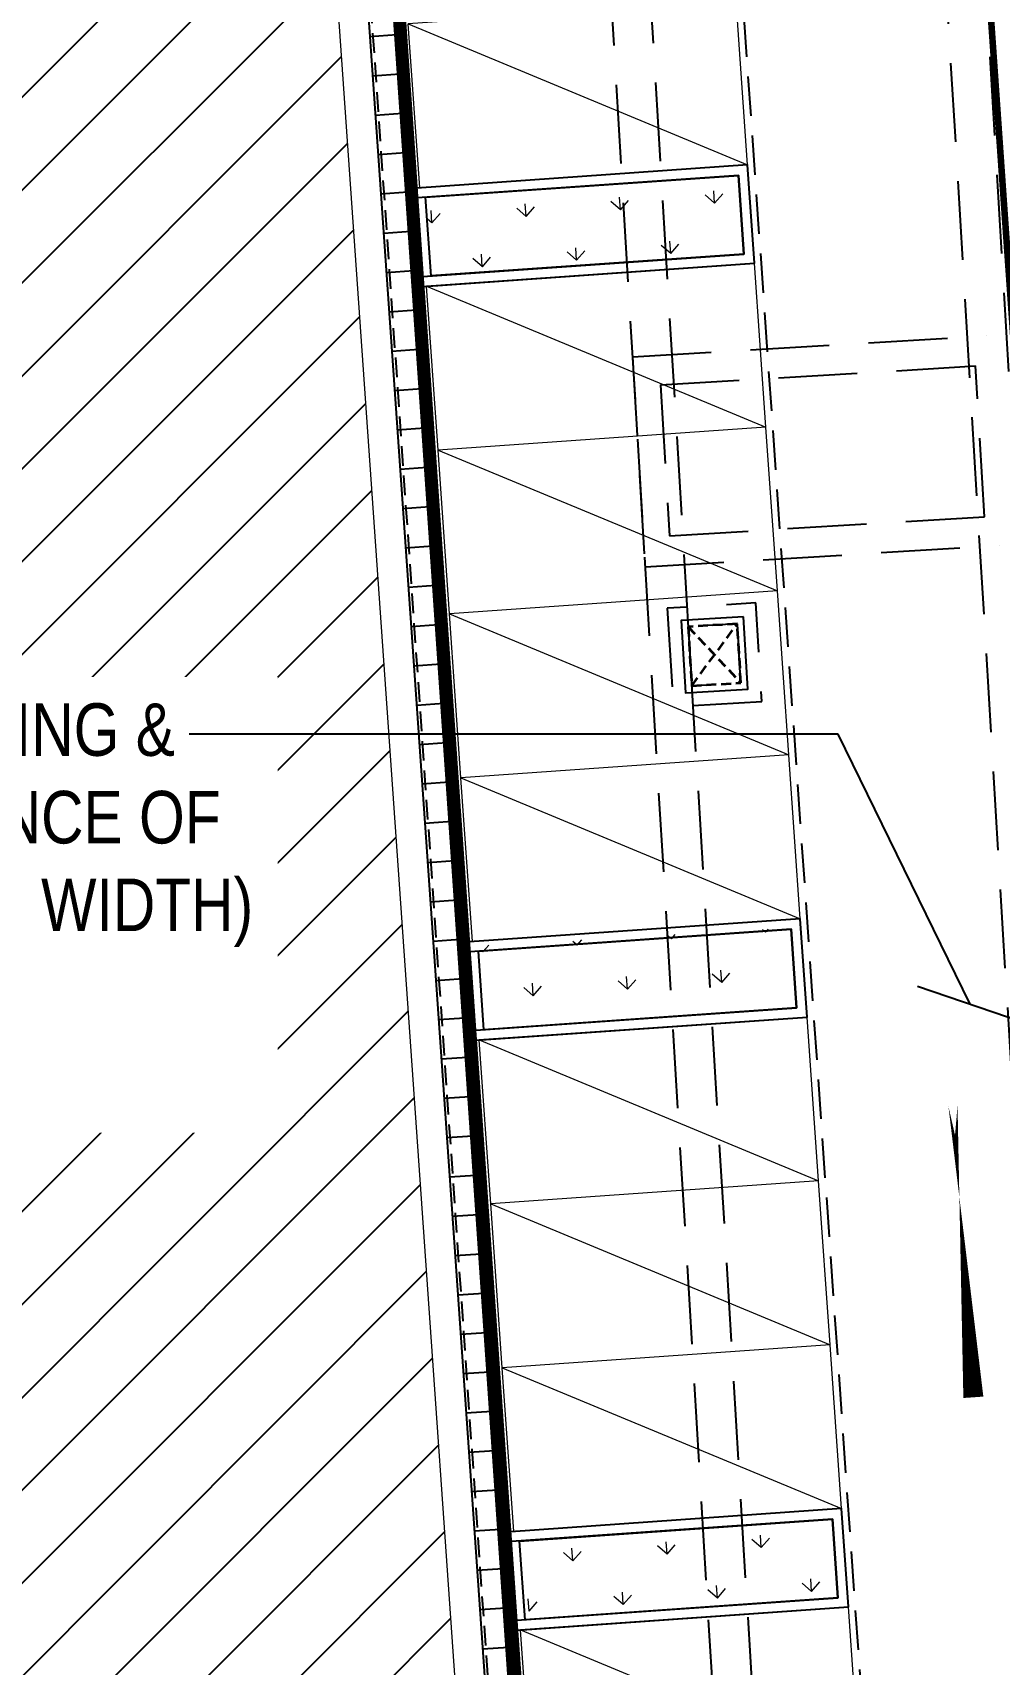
# Model space of a CAD drawing. Header units: millimetres. Extents: x 834681283 to 835686922, y 817551134 to 819407044.
# Drawn here: x 835203414 to 835218121, y 818118332 to 818143165 of the extents above; entities that cross this region are included whole.
import ezdxf
from ezdxf.xclip import XClip

# ---------------------------------------------------------------- set-up
doc = ezdxf.new("R2010")
doc.units = ezdxf.units.MM
doc.header["$LTSCALE"] = 1200
doc.header["$MEASUREMENT"] = 0
doc.header["$XCLIPFRAME"] = 0
for name, pattern in [('P01-MAGP-EVA-GREENERY$0$DASHED', [0.75, 0.5, -0.25]), ('P01-MAGP-EVA-GREENERY$0$DASHEDX2', [1.5, 1, -0.5]), ('P01-MAGP-EVA-GREENERY$0$HIDDEN', [0.375, 0.25, -0.125]), ('P01-MAGP-EVA-GREENERY$0$HIDDEN2', [0.1875, 0.125, -0.0625]), ('P01-MAGP-EVA-GREENERY$0$HIDDENX2', [0.75, 0.5, -0.25]), ('P01-MAGP-EVA-GREENERY$0$M_RM1104', [6, 4, -2]), ('SITE BOUNDARY$0$PHANTOM', [2.5, 1.25, -0.25, 0.25, -0.25, 0.25, -0.25])]:
    doc.linetypes.add(name, pattern=pattern)
doc.layers.get('Defpoints').update_dxf_attribs({"color": 15})
for name, color, linetype, lineweight in [('P01-MAAN-P-EVA$0$DW-TXT', 7, 'Continuous', 13), ('P01-MAGP-EVA-GREENERY$0$AR-CP_AR_BS_MI_', 8, 'Continuous', 5), ('P01-MAGP-EVA-GREENERY$0$AR-HATCH_AR_', 8, 'Continuous', 13), ('P01-MAGP-EVA-GREENERY$0$DR-FLD', 8, 'Continuous', 25), ('P01-MAGP-EVA-GREENERY$0$DR-PIT', 8, 'P01-MAGP-EVA-GREENERY$0$HIDDEN2', 35), ('P01-MAGP-EVA-GREENERY$0$RLP916', 4, 'Continuous', 0), ('SITE BOUNDARY$0$AR-SIMS_BL_400', 1, 'SITE BOUNDARY$0$PHANTOM', 140)]:
    doc.layers.add(name, color=color, linetype=linetype, lineweight=lineweight)
for name, color, linetype in [('P01-MAAN-P-EVA$0$HATCH', 9, 'Continuous'), ('P01-MAGP-EVA-GREENERY$0$0L_UTIL_MANHOLE COVER', 8, 'Continuous'), ('P01-MAGP-EVA-GREENERY$0$AR-FS-AR-EVA', 8, 'Continuous'), ('P01-MAGP-EVA-GREENERY$0$AR-LANDS_AR_MI_', 9, 'Continuous'), ('P01-MAGP-EVA-GREENERY$0$BOX-CULVERT', 8, 'P01-MAGP-EVA-GREENERY$0$DASHED'), ('P01-MAGP-EVA-GREENERY$0$MVA_MARKING', 254, 'Continuous'), ('P01-MAGP-EVA-GREENERY$0$SURFACE CHANNEL', 8, 'Continuous')]:
    doc.layers.add(name, color=color, linetype=linetype)
doc.layers.get('P01-MAGP-EVA-GREENERY$0$BOX-CULVERT').off()
doc.styles.add('P01-MAAN-P-EVA$0$ARIAL', font='arial.ttf', dxfattribs={"width": 0.8})
doc.linetypes.add('P01-MAGP-EVA-GREENERY$0$FENCELINE2', pattern='A,0.25,-0.1,[132,ltypeshp.shx,S=0.1,R=0,X=-0.1,Y=0],-0.1,1', length=1.45)
doc.dimstyles.new('P01-MAAN-P-EVA$0$DIM-500', dxfattribs={"dimscale": 400, "dimtxt": 2, "dimasz": 1, "dimexe": 1, "dimexo": 1, "dimgap": 1, "dimtad": 1, "dimdec": 0, "dimrnd": 0.1, "dimdsep": 46, "dimtxsty": 'P01-MAAN-P-EVA$0$ARIAL', "dimblk1": 'P01-MAAN-P-EVA$0$_OBLIQUE', "dimblk2": 'P01-MAAN-P-EVA$0$_OBLIQUE', "dimsah": 1, "dimcen": 5, "dimdle": 1, "dimclrd": 8, "dimclre": 8, "dimclrt": 4, "dimadec": 3, "dimazin": 2, "dimtfac": 1, "dimtdec": 0, "dimtix": 1, "dimtmove": 2, "dimatfit": 0, "dimldrblk": 'P01-MAAN-P-EVA$0$_OBLIQUE', "dimfxl": 1, "dimtolj": 1, "dimarcsym": 0})
pattern_1 = [(93.99896719781333, (-34875.21582424641, 10271.79212117195), (-766.7729180866883, 666.5697951775445), [190.5, -1246.3409792]), (48.99896719781343, (-34875.21582424641, 10271.79212117195), (-766.7729181779772, 666.5697952569036), [190.4999999999999, -825.5000000000007]), (138.9989671978134, (-34875.21582424641, 10271.79212117195), (-666.5697952569036, -766.7729181779772), [190.4999999999999, -825.5000000000002])]

# ---------------------------------------------------------------- blocks, each defined once
blk = doc.blocks.new('SITE BOUNDARY')
at = {"layer": 'SITE BOUNDARY$0$AR-SIMS_BL_400', "ltscale": 3, "const_width": 0.2}
for points in [[(835205.967713655, 818187.3215969054), (835227.4017731363, 818191.1423574201, 0.04919379695137301), (835256.6874020555, 818199.3961517689), (835258.8234410972, 818200.232073454), (835285.938085068, 818202.0513295376), (835285.9727178891, 818201.4156632093), (835309.2716431464, 818202.6718212748), (835309.2208451042, 818203.6140114499), (835336.548215934, 818205.4478256224), (835336.7910000669, 818204.998000004), (835338.0060000003, 818193.445), (835338.3870000002, 818177.043), (835337.6760000006, 818162.317), (835336.3740000002, 818150.7069999996), (835335.9430000004, 818146.5350000003), (835335.0780000007, 818138.0100000005), (835334.5610000003, 818125.5499999999), (835334.7450000006, 818110.3709999997), (835335.6156377018, 818097.3093875501), (835212.7614046936, 818088.7203368283)], [(835118.3382164289, 818191.3527021519), (835119.7278151001, 818191.4372147409, 0.3759908120438026), (835144.6618437314, 818176.3934268437), (835205.967713655, 818187.3215969054), (835212.7614046936, 818088.7203368283), (835125.9384592712, 818082.6503054047)]]:
    blk.add_lwpolyline(points, format="xyb", close=True, dxfattribs=at)
blk = doc.blocks.new('P01-MAAN-P-EVA$0$_OBLIQUE')
at = {"color": 0, "linetype": 'ByBlock'}
blk.add_line((-0.5, -0.5), (0.5, 0.5), dxfattribs=at)
blk = doc.blocks.new('P01-MAGP-EVA-GREENERY$0$BOX-CULVERT LINE')
at = {"layer": 'Defpoints', "linetype": 'P01-MAGP-EVA-GREENERY$0$DASHEDX2'}
for p, q in [((835213657.6, 818214667.8000004), (835225776.1245968, 818012938.6057324)), ((835213062.3, 818214572.2000004), (835225177.2192677, 818012902.6322484)), ((835207973, 818214240.3000004), (835218149.7, 818044836.2000004)), ((835208571.8000001, 818214279.1000004), (835218748.6, 818044872.2000004)), ((835223319.8389224, 818138877.3145351), (835217929.5188286, 818138553.499052)), ((835212539.198735, 818138229.6835691), (835217929.5188286, 818138553.499052)), ((835212539.198735, 818138229.6835691), (835212731.0906594, 818135035.442268)), ((835212965.4637191, 818137804.4795505), (835217756.8631725, 818138092.315765)), ((835217894.7836193, 818135796.4547169), (835217756.8631725, 818138092.315765)), ((835212965.4637191, 818137804.4795505), (835213103.3860397, 818135508.6186153)), ((835213103.3860397, 818135508.6186153), (835217894.7836193, 818135796.4547169)), ((835212731.0906594, 818135035.442268), (835218121.4081454, 818135359.2575943))]:
    blk.add_line(p, q, dxfattribs=at)
at = {"layer": 'Defpoints', "linetype": 'P01-MAGP-EVA-GREENERY$0$DASHEDX2', "flags": 128}
for points in [[(835213069.5841163, 818134404.6049484), (835213159.5322342, 818132907.3042648), (835214507.1028491, 818132988.2575699), (835214417.1547313, 818134485.5582534), (835213069.5841163, 818134404.6049484)], [(835213387.0338768, 818134123.1344349), (835213441.0027473, 818133224.754025), (835214189.6530888, 818133269.7280835), (835214135.6842182, 818134168.1084934), (835213387.0338768, 818134123.1344349)]]:
    blk.add_lwpolyline(points, dxfattribs=at)
blk = doc.blocks.new('P01-MAGP-EVA-GREENERY$0$RM1017')
blk.add_lwpolyline([(0, 0, 0, 0.4877528312527627, 0), (0, -1.558850351096311, 0.06096910390659534, 0.3048455195329767, 0), (0, -3.999994045836303, 0.3048455195329767, 0.3048455195329767, 0)], format="xyseb")
blk = doc.blocks.new('P01-MAGP-EVA-GREENERY$0$MVA_MARKING')
at = {"layer": 'P01-MAGP-EVA-GREENERY$0$MVA_MARKING', "linetype": 'P01-MAGP-EVA-GREENERY$0$M_RM1104', "const_width": 100}
blk.add_lwpolyline([(835221593.6120164, 818091898.2643687), (835217535.9692905, 818149940.5628519)], dxfattribs=at)
at = {"layer": 'P01-MAGP-EVA-GREENERY$0$MVA_MARKING', "xscale": 1000, "yscale": 1000, "zscale": 1000, "rotation": 3.998948738223354}
blk.add_blockref('P01-MAGP-EVA-GREENERY$0$RM1017', (835217446.977548, 818126386.621715), dxfattribs=at)
blk = doc.blocks.new('P01-MAGP-EVA-GREENERY')
at = {"layer": 'P01-MAGP-EVA-GREENERY$0$AR-HATCH_AR_'}
h = blk.add_hatch(dxfattribs=at)
h.set_pattern_fill('GRASS', color=256, scale=40, style=0)
h.set_pattern_definition([(93.99896719781327, (-35049.56125152111, 12765.70544683933), (-766.7729180866883, 666.5697951775445), [190.4999999999999, -1246.3409792]), (48.99896719781343, (-35049.56125152111, 12765.70544683933), (-766.7729181779772, 666.5697952569036), [190.4999999999999, -825.5000000000007]), (138.9989671978134, (-35049.56125152111, 12765.70544683933), (-666.5697952569036, -766.7729181779772), [190.4999999999999, -825.5000000000002])])
h.paths.add_polyline_path([(835209393.4037839, 818140659.1804367), (835214151.7975677, 818140991.8335508), (835214235.4838649, 818139794.7536514), (835209477.0900813, 818139462.1005373)])
h = blk.add_hatch(dxfattribs=at)
h.set_pattern_fill('GRASS', color=256, scale=40, style=0)
h.set_pattern_definition(pattern_1)
h.paths.add_polyline_path([(835210195.3927506, 818129187.1791418), (835214953.786534, 818129519.8322558), (835215037.472831, 818128322.7523559), (835210279.0790485, 818127990.0992422)])
h = blk.add_hatch(dxfattribs=at)
h.set_pattern_fill('GRASS', color=256, scale=40, style=0)
h.set_pattern_definition(pattern_1)
h.paths.add_polyline_path([(835210823.0362908, 818120209.0911723), (835215581.4300733, 818120541.7442865), (835215665.1163703, 818119344.6643871), (835210906.7225875, 818119012.0112729)])
at = {"layer": 'P01-MAGP-EVA-GREENERY$0$DR-FLD'}
h = blk.add_hatch(dxfattribs=at)
h.set_pattern_fill('_USER', color=256, scale=600, style=0, pattern_type=0)
h.set_pattern_definition([(3.998967197813425, (835208926.9074881, 818145539.4043733), (-41.84309510643341, 598.5391845083449), [])])
h.paths.add_polyline_path([(835208378.2465563, 818145501.0483791), (835211638.6459302, 818098863.0839164), (835212187.3068637, 818098901.4398963), (835208926.907488, 818145539.4043734), (835208378.2465687, 818145501.0482031)])
at = {"layer": 'P01-MAGP-EVA-GREENERY$0$0L_UTIL_MANHOLE COVER'}
blk.add_lwpolyline([(835214229.5077238, 818134273.9250809), (835213281.217291, 818134216.9579408), (835213347.179244, 818133118.9374398), (835214295.4696764, 818133175.9045799)], close=True, dxfattribs=at)
at = {"layer": 'P01-MAGP-EVA-GREENERY$0$AR-CP_AR_BS_MI_'}
for points in [[(835214290.9721304, 818141151.927569), (835214116.6267041, 818143645.840895), (835209128.8000535, 818143297.1500435), (835214290.9721304, 818141151.927569), (835209303.1454809, 818140803.236717), (835209128.8000535, 818143297.1500435)], [(835214569.9248129, 818137161.6662503), (835214395.5793858, 818139655.5795761), (835209407.7527354, 818139306.8887241), (835214569.9248129, 818137161.6662503), (835209582.0981632, 818136812.9753982), (835209407.7527354, 818139306.8887241)], [(835214744.2702388, 818134667.7529255), (835214569.924813, 818137161.6662508), (835209582.0981618, 818136812.9753993), (835214744.2702388, 818134667.7529255), (835209756.4435889, 818134319.0620735), (835209582.0981618, 818136812.9753993)], [(835214918.61567, 818132173.8395998), (835214744.2702433, 818134667.7529256), (835209756.4435924, 818134319.0620737), (835214918.61567, 818132173.8395998), (835209930.7890201, 818131825.1487476), (835209756.4435924, 818134319.0620737)], [(835215092.9610962, 818129679.9262732), (835214918.61567, 818132173.8395998), (835209930.7890195, 818131825.1487477), (835215092.9610962, 818129679.9262732), (835210105.134447, 818129331.2354218), (835209930.7890195, 818131825.1487477)], [(835215371.9137827, 818125689.6649557), (835215197.5683568, 818128183.5782819), (835210209.7417065, 818127834.8874303), (835215371.9137827, 818125689.6649557), (835210384.0871336, 818125340.9741043), (835210209.7417065, 818127834.8874303)], [(835215546.2592093, 818123195.7516305), (835215371.9137827, 818125689.6649557), (835210384.0871329, 818125340.9741043), (835215546.2592093, 818123195.7516305), (835210558.4325596, 818122847.0607778), (835210384.0871329, 818125340.9741043)], [(835215720.6046363, 818120701.8383046), (835215546.2592094, 818123195.7516304), (835210558.4325588, 818122847.0607784), (835215720.6046363, 818120701.8383046), (835210732.7779859, 818120353.1474525), (835210558.4325588, 818122847.0607784)], [(835215999.5573227, 818116711.5769863), (835215825.211896, 818119205.490313), (835210837.3852451, 818118856.79946), (835215999.5573227, 818116711.5769863), (835211011.7306725, 818116362.8861349), (835210837.3852451, 818118856.79946)]]:
    blk.add_lwpolyline(points, dxfattribs=at)
at = {"layer": 'P01-MAGP-EVA-GREENERY$0$AR-FS-AR-EVA', "linetype": 'P01-MAGP-EVA-GREENERY$0$HIDDENX2'}
blk.add_line((835213795.0993036, 818149679.0447134), (835219446.7466711, 818068835.4057872), dxfattribs=at)
at = {"layer": 'P01-MAGP-EVA-GREENERY$0$AR-LANDS_AR_MI_'}
for points in [[(835209362.8550822, 818139303.7500031), (835214395.5793908, 818139655.579577), (835214290.9721304, 818141151.9275693), (835209258.2473449, 818140800.097961)], [(835209352.3943083, 818139453.384799), (835214235.4838649, 818139794.7536514), (835214151.7980568, 818140991.8320439), (835209268.7081184, 818140650.463165)], [(835210164.8440487, 818127831.7487086), (835215197.5683565, 818128183.5782818), (835215092.9610964, 818129679.9262737), (835210060.2363112, 818129328.096666)], [(835210154.3832749, 818127981.383504), (835215037.472831, 818128322.7523559), (835214953.7870231, 818129519.8307494), (835210070.6970853, 818129178.4618701)], [(835210792.4875883, 818118853.6607388), (835215825.211896, 818119205.490313), (835215720.6046363, 818120701.8383048), (835210687.8798507, 818120350.0086964)], [(835210782.0268142, 818119003.2955347), (835215665.1163703, 818119344.6643871), (835215581.4305624, 818120541.7427799), (835210698.3406249, 818120200.3739011)]]:
    blk.add_lwpolyline(points, dxfattribs=at)
for points in [[(835209393.4037839, 818140659.1804367), (835214151.7975677, 818140991.8335508), (835214235.4838649, 818139794.7536514), (835209477.0900813, 818139462.1005373)], [(835210195.3927506, 818129187.1791418), (835214953.786534, 818129519.8322558), (835215037.472831, 818128322.7523559), (835210279.0790485, 818127990.0992422)], [(835210823.0362908, 818120209.0911723), (835215581.4300733, 818120541.7442865), (835215665.1163703, 818119344.6643871), (835210906.7225875, 818119012.0112729)]]:
    blk.add_lwpolyline(points, close=True, dxfattribs=at)
at = {"layer": 'P01-MAGP-EVA-GREENERY$0$DR-FLD'}
blk.add_lwpolyline([(835208378.2465563, 818145501.0483791), (835211638.6459302, 818098863.0839164), (835212187.3068637, 818098901.4398963), (835208926.907488, 818145539.4043734), (835208378.2465687, 818145501.0482031)], close=True, dxfattribs=at)
at = {"layer": 'P01-MAGP-EVA-GREENERY$0$DR-PIT'}
for p, q in [((835213387.0338775, 818134123.1344362), (835214189.6530898, 818133269.7280848)), ((835213441.0027483, 818133224.7540262), (835214135.6842191, 818134168.1084943))]:
    blk.add_line(p, q, dxfattribs=at)
blk.add_lwpolyline([(835214135.6842191, 818134168.1084943), (835213387.0338775, 818134123.1344362), (835213441.0027483, 818133224.7540263), (835214189.6530898, 818133269.7280848)], close=True, dxfattribs=at)
at = {"layer": 'P01-MAGP-EVA-GREENERY$0$RLP916', "linetype": 'P01-MAGP-EVA-GREENERY$0$FENCELINE2'}
blk.add_lwpolyline([(835196573.10963, 818169757.7210938, -0.350001108325439), (835201265.2391587, 818166678.1236862), (835207845.7257276, 818146594.4902254), (835213873.1115303, 818060376.1242896), (835249478.7595128, 818062865.2572773)], format="xyb", dxfattribs=at)
blk.add_lwpolyline([(835196573.10963, 818169757.7210938, -0.350001108325439), (835201265.2391587, 818166678.1236862), (835207845.7257276, 818146594.4902254), (835213873.1115303, 818060376.1242896), (835249478.7595128, 818062865.2572773)], format="xyb", dxfattribs=at)
at = {"layer": 'P01-MAGP-EVA-GREENERY$0$SURFACE CHANNEL', "linetype": 'P01-MAGP-EVA-GREENERY$0$HIDDEN'}
for points in [[(835211688.5241972, 818098866.5708234), (835208428.1248231, 818145504.5352875)], [(835212137.4285965, 818098897.952989), (835208877.0292213, 818145535.9174649)]]:
    blk.add_lwpolyline(points, dxfattribs=at)
at = {"layer": 'P01-MAGP-EVA-GREENERY$0$BOX-CULVERT', "rotation": 359.9999999999997}
blk.add_blockref('P01-MAGP-EVA-GREENERY$0$BOX-CULVERT LINE', (0, 1.588186776101813e-22), dxfattribs=at)
at = {"layer": 'P01-MAGP-EVA-GREENERY$0$MVA_MARKING', "rotation": 359.9999999999999}
blk.add_blockref('P01-MAGP-EVA-GREENERY$0$MVA_MARKING', (0, 1.588186776101813e-22), dxfattribs=at)
blk = doc.blocks.new('P01-MAAN-P-EVA')
at = {"layer": 'P01-MAAN-P-EVA$0$HATCH', "ltscale": 0.1}
h = blk.add_hatch(dxfattribs=at)
h.set_pattern_fill('_USER', color=240, scale=1000, angle=45, pattern_type=0)
h.set_pattern_definition([(45, (0, 0), (-707.1067811865474, 707.1067811865476), [])])
edge = h.paths.add_edge_path()
edge.add_arc((835196988.9345523, 818165276.9745445), 4500.000000514357, 18.141599978340707, 95.30201113692448, ccw=False)
edge.add_line((835201265.2391587, 818166678.1236862), (835207845.7257276, 818146594.4902254))
edge.add_line((835207845.7257276, 818146594.4902254), (835213873.1115303, 818060376.1242896))
edge.add_line((835213873.1115303, 818060376.1242896), (835249478.7595128, 818062865.2572773))
edge.add_line((835249478.7595128, 818062865.2572773), (835248373.9996351, 818055694.0373124))
edge.add_line((835248373.9996351, 818055694.0373124), (835252894.9996349, 818008746.0373122))
edge.add_line((835252894.9996349, 818008746.0373122), (835250407.9996349, 818006215.0373122))
edge.add_line((835250407.9996349, 818006215.0373122), (835243260.9996346, 818005049.0373126))
edge.add_line((835243260.9996346, 818005049.0373126), (835236208.1431193, 818004470.2020658))
edge.add_line((835236208.1431193, 818004470.2020658), (835241212.9533161, 818020285.1361902))
edge.add_line((835241212.9533161, 818020285.1361902), (835241220.2103381, 818039416.008414))
edge.add_line((835241220.2103381, 818039416.008414), (835229055.7083666, 818038576.0394297))
edge.add_line((835229055.7083666, 818038576.0394297), (835228294.9256233, 818049593.7595501))
edge.add_line((835228294.9256233, 818049593.7595501), (835229458.61106, 818057956.1832129))
edge.add_line((835229458.61106, 818057956.1832129), (835210625.7706214, 818056639.6099429))
edge.add_line((835210625.7706214, 818056639.6099429), (835209478.331739, 818073053.0781873))
edge.add_line((835209478.331739, 818073053.0781873), (835194734, 818069578))
edge.add_line((835194734, 818069578), (835179214, 818138785))
edge.add_line((835179214, 818138785), (835191844, 818148372))
edge.add_line((835191844, 818148372), (835202738.5886738, 818150939.9030486))
edge.add_line((835202738.5886738, 818150939.9030486), (835196573.10963, 818169757.7210938))
at = {"layer": 'P01-MAAN-P-EVA$0$DW-TXT', "insert": (835189285.9487121, 818132958.8292602), "char_height": 800, "width": 17458.43984019756, "attachment_point": 1, "style": 'P01-MAAN-P-EVA$0$ARIAL', "bg_fill": 3, "box_fill_scale": 1.5, "bg_fill_color": 256, "bg_fill_transparency": 0}
blk.add_mtext('\\pxt0,2,10;(TO BE PROVIDED IN HARD PAVING & DESIGNATED FOR FIRE APPLIANCE OF 30 TONNES LOADING WITH 7.3m WIDTH)\\P(4.5m HEADROOM MIN.)\\P(GRADIENT 1:10 MAX.)', dxfattribs=at)
at = {"layer": 'P01-MAAN-P-EVA$0$DW-TXT'}
blk.add_leader([(835217679.3995903, 818128381.3455955), (835215666.9261308, 818132486.9910023), (835205796.0754182, 818132486.9910022)], dimstyle='P01-MAAN-P-EVA$0$DIM-500', override={"dimasz": 3}, dxfattribs=at)

msp = doc.modelspace()

# ---------------------------------------------------------------- block references
ref = msp.add_blockref('SITE BOUNDARY', (0, 0), dxfattribs=dict(xscale=1000, yscale=1000, zscale=1000))
XClip(ref).set_block_clipping_path([(835171.4179906907, 818003.0079180738), (835381.5676709538, 818003.0079180738), (835380.9419443216, 818241.1415228392), (835171.4179906907, 818241.1415228392)])
ref = msp.add_blockref('P01-MAGP-EVA-GREENERY', (0, 0))
XClip(ref).set_block_clipping_path([(835304579.184374, 818174710.1626656), (835305796.165823, 818174873.3149368), (835307662.0338197, 818174689.8070786), (835310520.3633885, 818174065.1796945), (835313081.8681743, 818173026.565997), (835315581.7919986, 818171259.1109881), (835317651.2761323, 818169000.3924677), (835319046.8494221, 818167007.0337248), (835320133.4085228, 818164236.8954862), (835320669.2049217, 818161588.339545), (835320843.1778568, 818158211.368624), (835320023.4914253, 818155637.3225639), (835307775.6753732, 818112927.0695825), (835307486.5656325, 818111403.7745718), (835306472.3023188, 818108849.5676203), (835303557.4701333, 818104111.4948183), (835299124.0129836, 818101088.6384549), (835297415.7114913, 818099718.8653644), (835294427.9237889, 818098869.5449544), (835299696.7221286, 818083540.2194344), (835299696.7221286, 818003007.9180738), (835381567.6709538, 818003007.9180738), (835381567.6709538, 818241141.5228392), (835171417.9906907, 818241141.5228392), (835171417.9906907, 818003007.9180738), (835299646.7221286, 818003007.9180738), (835299646.7221286, 818083531.8665625), (835294380.6194693, 818098853.3491247), (835289071.6246588, 818097781.3911836), (835244007.6001352, 818094631.0239012), (835243402.3726704, 818094599.0591453), (835242636.0318141, 818094583.6296563), (835241827.5000405, 818094619.5304664), (835240278.7908783, 818094803.1013474), (835238615.9808831, 818095198.6516088), (835236837.1062446, 818095894.4355551), (835235914.818166, 818096333.9795084), (835235308.0351869, 818096662.1879468), (835233986.3356233, 818097536.8864938), (835232722.909551, 818098548.7006296), (835231238.5995908, 818100145.3524557), (835230243.8710234, 818101523.0034088), (835229459.3735335, 818102997.1350085), (835228749.5628562, 818104567.991932), (835228038.0088664, 818107442.8705243), (835228019.3892208, 818108529.8695997), (835224832.3401604, 818154118.6039063), (835224786.1936965, 818154547.7584285), (835224773.2807815, 818155026.8918852), (835224783.5408298, 818155896.2038279), (835224816.9600604, 818156261.0471077), (835224880.3945836, 818156930.3651428), (835224980.8038678, 818157693.5020338), (835225188.0995655, 818158657.4187651), (835225368.2602261, 818159369.90378), (835225838.1759521, 818160711.976452), (835226139.2108691, 818161405.4137219), (835226545.7954304, 818162235.3437661), (835227243.4511546, 818163421.3939792), (835227831.7674248, 818164241.3849411), (835228201.1016024, 818164708.4587804), (835228901.1138991, 818165512.979474), (835229693.714691, 818166280.4427017), (835231339.2155919, 818167719.4297662), (835233198.9440969, 818168772.0604982), (835234724.5905447, 818169505.6878428), (835236291.5872612, 818169941.2428173), (835238731.1858591, 818170106.814821)])

# ---------------------------------------------------------------- next in the draw order: block references
msp.add_blockref('P01-MAAN-P-EVA', (2.384185791015625e-07, -2.384185791015625e-07))

doc.saveas('drawing.dxf')
